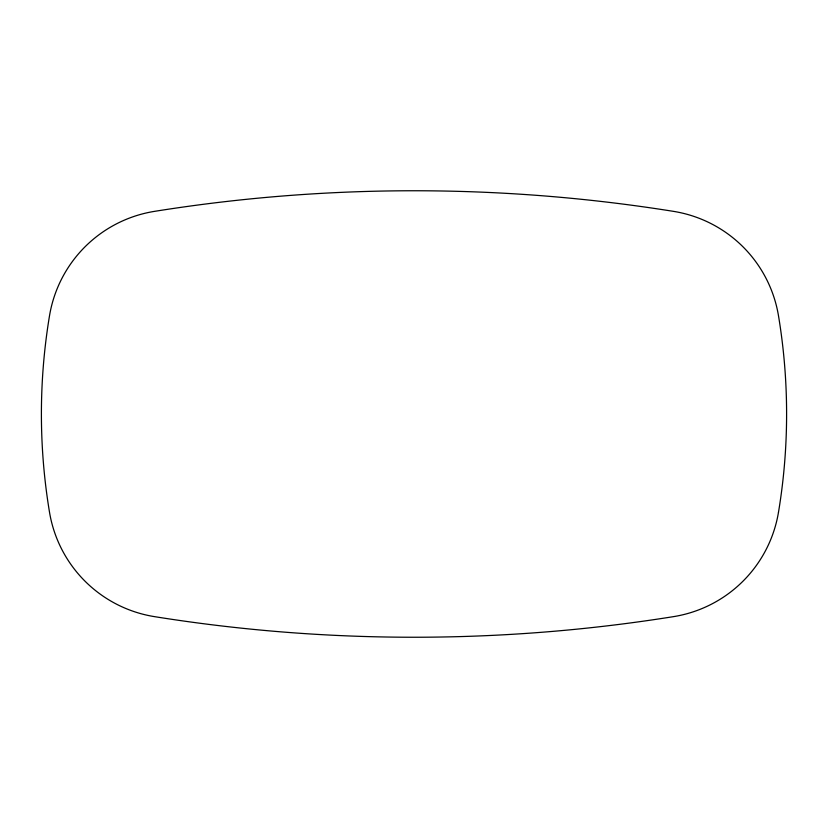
<?xml version="1.0" encoding="UTF-8"?>
<svg xmlns="http://www.w3.org/2000/svg" width="828" height="828" viewBox="0 0 828 828"><rect width="100%" height="100%" fill="white"/><g stroke="black" fill="none" stroke-linecap="round" stroke-linejoin="round"><path stroke-width="1.24" d="M778.486 512.253A599.12 599.12 0 0 0 778.486 315.747A126.787 126.787 0 0 0 673.412 211.347A1644.594 1644.594 0 0 0 154.588 211.347A126.787 126.787 0 0 0 49.514 315.747A599.12 599.12 0 0 0 49.514 512.253A126.787 126.787 0 0 0 154.588 616.653A1644.594 1644.594 0 0 0 673.412 616.653A126.787 126.787 0 0 0 778.486 512.253"/></g></svg>
